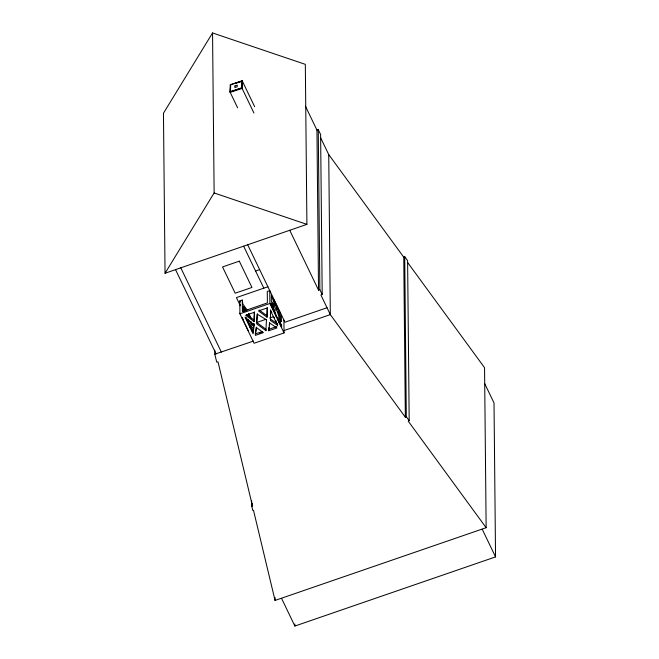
<?xml version="1.0" encoding="UTF-8"?>
<svg xmlns="http://www.w3.org/2000/svg" width="659" height="659" viewBox="0 0 659 659"><rect width="100%" height="100%" fill="white"/><g stroke="black" fill="none" stroke-linecap="round" stroke-linejoin="round"><path stroke-width="0.99" d="M277.579 323.94L277.596 325.381L270.462 320.48L270.487 310.356M267.019 317.226L267.29 307.967L258.476 310.883L267.019 317.226L267.241 307.547M237.635 107.845L229.991 91.955L230.238 84.69L242.166 80.76L254.638 106.676M230.304 88.718L230.18 92.359L242.108 88.43L242.355 81.156L235.938 83.273M253.946 113.035L241.911 88.026L242.166 80.76M254.061 321.534L254.415 312.284L245.642 315.307L254.061 321.534L254.366 311.864M266.549 319.862L257.348 314.219L256.656 323.816L265.906 330.67L266.475 319.401M256.713 321.411L257.265 313.733M254.003 325.027L253.081 333.825L245 317.037L254.003 325.027L253.995 323.577L253.064 332.383L245.832 317.358M268.781 330.744L269.753 323.058L276.904 327.943L268.781 330.744L269.012 327.375M269.251 325.455L269.613 322.572M256.326 327.128L255.288 333.94L262.496 331.469M212.544 32.95L163.457 113.233L165.047 273.246L306.913 224.365L305.323 64.351L212.544 32.95L214.134 192.963L165.047 273.246M404.717 256.705L406.306 416.719L405.351 417.213L403.761 257.199L404.717 256.705L407.6 260.651L409.19 420.656L408.234 421.159L486.144 527.711L275.05 600.44L253.493 510.288L252.768 510.42L251.722 506.021L251.672 500.898M318.264 129.642L319.854 289.647L318.536 290.108L316.946 130.095L318.264 129.642L320.612 134.518L322.202 294.524L320.884 294.985L330.324 314.607L405.351 417.213M255.585 271.014L259.654 269.613M267.9 286.756L236.424 297.596L240.37 305.784M283.922 320.043L284.045 332.935L254.094 343.257L239.925 313.816L239.794 300.924L242.29 300.067L242.841 304.021L246.985 309.829M239.925 313.816L269.877 303.494L269.753 290.603L267.266 291.467L267.381 302.909L242.397 311.518L242.29 300.067M274.037 310.554L276.525 309.689L280.693 321.254L276.483 316.304L272.118 303.708L276.525 309.689M251.738 323.849L253.394 323.281M256.433 322.572L265.906 319.31M269.696 318.009L273.477 316.699M278.823 317.259L281.311 316.394L277.925 311.534L281.467 321.633L281.311 316.394M251.787 329.401L253.451 328.825L249.555 323.898L252.265 331.345M278.979 322.49L280.635 321.913M327.021 307.745L284.968 322.226L247.693 244.769M268.765 329.302L276.887 326.502M259.465 333.017L262.348 332.021M251.722 506.021L252.446 505.898L218.014 361.882L216.712 362.104L214.818 354.18L253.476 341.082M283.634 330.694L330.324 314.607L328.734 154.593L320.579 137.649M281.566 598.388L294.878 626.05L495.543 556.913L494.019 402.946L484.694 383.587M229.991 91.955L241.911 88.026M214.134 192.963L306.913 224.365M277.455 323.849L270.445 319.03L270.462 320.48M246.392 314.434L254.044 320.093M259.234 310.018L267.01 315.776M256.648 322.366L265.89 329.22L265.906 330.67M273.996 317.16L274.548 317.811M239.827 304.236L240.354 304.878M246.763 310.826L243.286 306.377L244.975 311.114M247.998 319.631L252.323 325.422L251.063 321.674M239.917 313.132L240.444 313.849M328.734 154.593L403.761 257.199M407.855 262.801L484.554 367.697L486.144 527.711M406.306 416.719L409.19 420.656M246.351 319.417L248.344 322.3L250.379 328.091M243.657 319.969L242.001 317.589L244.192 322.119M275.874 320.982L275.511 320.472L277.472 324.541M305.43 106.165L316.946 130.095M482.231 529.243L495.543 556.913M319.854 289.647L322.202 294.524M289.746 230.279L318.536 290.108M243.624 246.169L263.831 288.156M269.877 303.494L284.045 332.935M270.445 309.87L271.286 311.616M270.511 310.661L277.596 325.381M248.74 313.478L251.376 318.964M239.794 300.924L240.329 302.028M245.066 323.94L248.558 331.197M180.788 267.818L221.375 352.145M175.533 269.63L216.111 353.957M274.383 311.518L276.121 316.336M249.901 316.023L250.535 317.819M252.463 323.231L253.418 325.941L253.402 324.17M244.497 311.625L242.874 306.954L242.924 311.674M271.516 311.847L271.813 312.712M248.542 314.186L249.489 316.995M294.853 623.999L294.878 626.05M275.017 597.367L275.05 600.44M253.608 325.464L253.649 329.278M252.422 503.847L252.446 505.898M214.776 350.077L214.818 354.18M271.261 303.066L271.253 305.512L274.301 311.855L271.261 303.066M271.401 295.298L271.31 301.212L275.165 305.957L271.401 295.298M230.691 84.805L230.461 91.527L241.458 87.911L241.696 81.181L230.691 84.805M234.942 85.934L234.884 87.548L237.215 86.782L237.273 85.168L234.942 85.934M256.483 327.605L255.305 335.39L263.411 332.606L256.483 327.605M239.299 261.162L222.536 266.936L235.189 293.222L251.952 287.448L239.299 261.162M280.38 313.28L276.805 308.445L273.23 298.436L280.38 313.28M281.599 324.838L278.007 319.607L281.624 327.136L281.599 324.838"/></g></svg>
